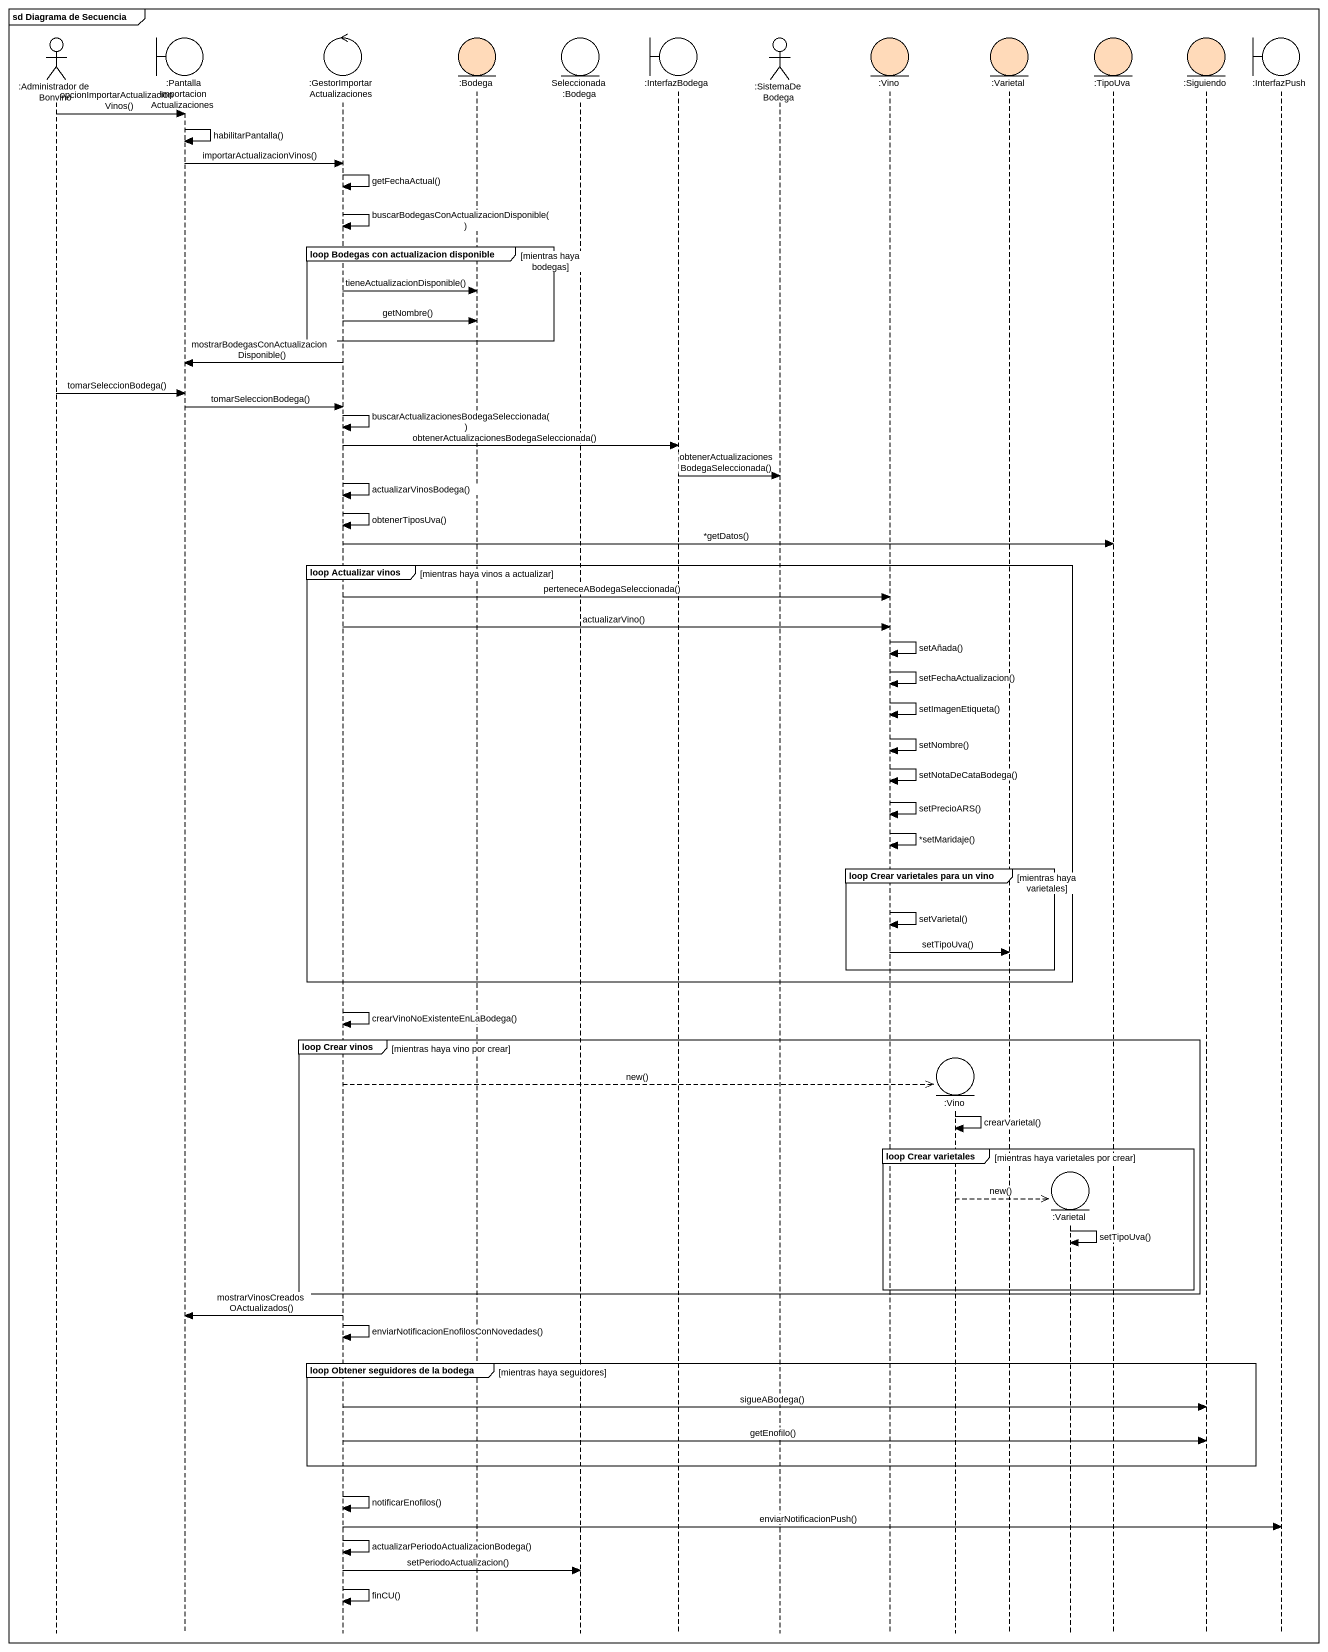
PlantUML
@startuml
mainframe sd Diagrama de Secuencia
hide footbox
actor ":Administrador de Bonvino" as Administrador_de_Bonvino
boundary ":PantallaImportacionActualizaciones" as PantallaImportacionActualiza
control ":GestorImportarActualizaciones" as GestorImportarActualizacione
entity ":Bodega" as Bodega #FFDAB9
entity "Seleccionada :Bodega" as Seleccionada_Bodega
boundary ":InterfazBodega" as InterfazBodega
actor ":SistemaDeBodega" as SistemaDeBodega
entity ":Vino" as Vino #FFDAB9
entity ":Vino" as Vino_2
entity ":Varietal" as Varietal #FFDAB9
entity ":Varietal" as Varietal_2
entity ":TipoUva" as TipoUva #FFDAB9
entity ":Siguiendo" as Siguiendo #FFDAB9
boundary ":InterfazPush" as InterfazPush

Administrador_de_Bonvino -> PantallaImportacionActualiza : opcionImportarActualizacionVinos()
PantallaImportacionActualiza -> PantallaImportacionActualiza : habilitarPantalla()
PantallaImportacionActualiza -> GestorImportarActualizacione : importarActualizacionVinos()
GestorImportarActualizacione -> GestorImportarActualizacione : getFechaActual()
GestorImportarActualizacione -> GestorImportarActualizacione : buscarBodegasConActualizacionDisponible()
group loop Bodegas con actualizacion disponible [mientras haya bodegas]
  GestorImportarActualizacione -> Bodega : tieneActualizacionDisponible()
  GestorImportarActualizacione -> Bodega : getNombre()
end
GestorImportarActualizacione -> PantallaImportacionActualiza : mostrarBodegasConActualizacionDisponible()
Administrador_de_Bonvino -> PantallaImportacionActualiza : tomarSeleccionBodega()
PantallaImportacionActualiza -> GestorImportarActualizacione : tomarSeleccionBodega()
GestorImportarActualizacione -> GestorImportarActualizacione : buscarActualizacionesBodegaSeleccionada()
GestorImportarActualizacione -> InterfazBodega : obtenerActualizacionesBodegaSeleccionada()
InterfazBodega -> SistemaDeBodega : obtenerActualizacionesBodegaSeleccionada()
GestorImportarActualizacione -> GestorImportarActualizacione : actualizarVinosBodega()
GestorImportarActualizacione -> GestorImportarActualizacione : obtenerTiposUva()
GestorImportarActualizacione -> TipoUva : *getDatos()
group loop Actualizar vinos [mientras haya vinos a actualizar]
  GestorImportarActualizacione -> Vino : perteneceABodegaSeleccionada()
  GestorImportarActualizacione -> Vino : actualizarVino()
  Vino -> Vino : setAñada()
  Vino -> Vino : setFechaActualizacion()
  Vino -> Vino : setImagenEtiqueta()
  Vino -> Vino : setNombre()
  Vino -> Vino : setNotaDeCataBodega()
  Vino -> Vino : setPrecioARS()
  Vino -> Vino : *setMaridaje()
  group loop Crear varietales para un vino [mientras haya varietales]
    Vino -> Vino : setVarietal()
    Vino -> Varietal : setTipoUva()
  end
end
GestorImportarActualizacione -> GestorImportarActualizacione : crearVinoNoExistenteEnLaBodega()
group loop Crear vinos [mientras haya vino por crear]
  GestorImportarActualizacione -->> Vino_2 ** : new()
  Vino_2 -> Vino_2 : crearVarietal()
  group loop Crear varietales [mientras haya varietales por crear]
    Vino_2 -->> Varietal_2 ** : new()
    Varietal_2 -> Varietal_2 : setTipoUva()
  end
end
GestorImportarActualizacione -> PantallaImportacionActualiza : mostrarVinosCreadosOActualizados()
GestorImportarActualizacione -> GestorImportarActualizacione : enviarNotificacionEnofilosConNovedades()
group loop Obtener seguidores de la bodega [mientras haya seguidores]
  GestorImportarActualizacione -> Siguiendo : sigueABodega()
  GestorImportarActualizacione -> Siguiendo : getEnofilo()
end
GestorImportarActualizacione -> GestorImportarActualizacione : notificarEnofilos()
GestorImportarActualizacione -> InterfazPush : enviarNotificacionPush()
GestorImportarActualizacione -> GestorImportarActualizacione : actualizarPeriodoActualizacionBodega()
GestorImportarActualizacione -> Seleccionada_Bodega : setPeriodoActualizacion()
GestorImportarActualizacione -> GestorImportarActualizacione : finCU()
@enduml
